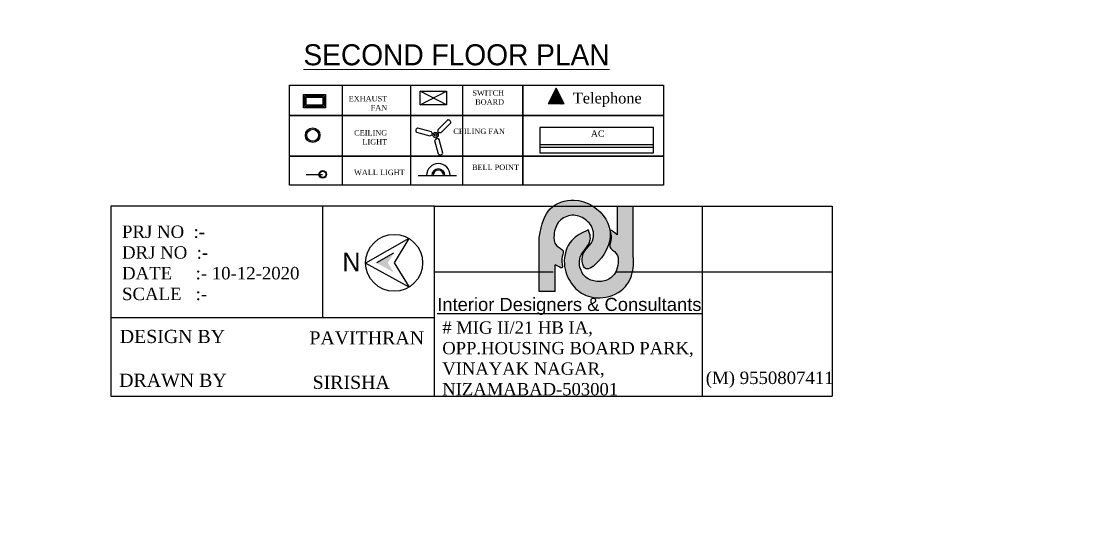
# Model space of a CAD drawing. Header units: inches. Extents: x 204954 to 440946, y -300749 to -143756.
# Drawn here: x 219263.4 to 219746.4, y -151136.5 to -150903.7 of the extents above; entities that cross this region are included whole.
import ezdxf

# ---------------------------------------------------------------- set-up
doc = ezdxf.new("R2010")
doc.units = ezdxf.units.IN
doc.header["$LTSCALE"] = 9
doc.header["$MEASUREMENT"] = 0
doc.linetypes.add('ACAD_ISO02W100', pattern=[15, 12, -3])
for name, color, linetype in [('AXIS @ 1', 3, 'Continuous'), ('beam framing', 91, 'Continuous'), ('ELECTRICAL', 1, 'Continuous')]:
    doc.layers.add(name, color=color, linetype=linetype)
for name, color, linetype, lineweight in [('elec', 1, 'Continuous', 15), ('L-shrub', 74, 'Continuous', 5), ('text', 7, 'Continuous', 13)]:
    doc.layers.add(name, color=color, linetype=linetype, lineweight=lineweight)
doc.styles.add('SMALL', font='arial.ttf', dxfattribs={"height": 7})
doc.styles.get("Standard").update_dxf_attribs({"font": 'arial.ttf'})
doc.styles.add('STYLE3', font='verdana.ttf', dxfattribs={"height": 7})
doc.styles.add('STYLUSBT', font='stylu.ttf', dxfattribs={"width": 0.8})

# ---------------------------------------------------------------- blocks, each defined once
blk = doc.blocks.new('Fan3')
at = {"layer": 'ELECTRICAL'}
for p, q in [((13.4, 17), (2.3, 6)), ((16.9, 13.5), (5.8, 2.4)), ((-21.4, 3.1), (-6.3, -1)), ((-20.1, 7.9), (-5, 3.9)), ((-6.3, -1), (-4.3, 0.2)), ((-5, 3.9), (-3.8, 1.8)), ((-4.3, 0.2), (-4, 1)), ((-3.8, 1.8), (-4.1, 1)), ((2.3, 6), (2.3, 3.6)), ((2.3, 3.6), (2.9, 3)), ((3.5, 2.4), (2.9, 3)), ((5.8, 2.4), (3.5, 2.4)), ((-0.8, -6.3), (0.3, -4.2)), ((3.2, -21.4), (-0.8, -6.3)), ((0.3, -4.2), (1.2, -4)), ((2, -3.8), (1.1, -4)), ((4, -5), (2, -3.8)), ((8.1, -20.1), (4, -5))]:
    blk.add_line(p, q, dxfattribs=at)
for radius in [2.92, 1.27]:
    blk.add_circle((0, 0), radius, dxfattribs=at)
for centre, radius, start, end in [((13.5, 13.3), 3.7, 68.4978, 91.9827), ((13.7, 13.8), 3.16, 45, 68.4978), ((13.7, 13.8), 3.16, 21.5022, 45), ((13.2, 13.6), 3.7, 358.0173, 21.5022), ((-18.8, 4.9), 3.16, 165, 188.4978), ((-18.3, 5), 3.7, 188.4978, 211.9827), ((-18.8, 5), 3.16, 141.5022, 165), ((-18.4, 4.6), 3.7, 118.0173, 141.5022), ((5.2, -18.3), 3.7, 238.0173, 261.5022), ((5.1, -18.8), 3.16, 261.5022, 285), ((5.1, -18.8), 3.16, 285, 308.4978), ((4.8, -18.4), 3.7, 308.4978, 331.9827)]:
    blk.add_arc(centre, radius, start, end, dxfattribs=at)

msp = doc.modelspace()

# ---------------------------------------------------------------- hatches: boundary and pattern name
at = {"linetype": 'ACAD_ISO02W100'}
h = msp.add_hatch(dxfattribs=at)
h.set_pattern_fill('ANSI31', color=1, scale=2.40335, style=0)
h.set_pattern_definition([(45, (219504.07558, -150941.4659), (-0.212428, 0.212428), [])])
h.paths.add_polyline_path([(219511.28562, -150941.46591), (219507.6806, -150934.25586), (219504.07558, -150941.46591)])
h = msp.add_hatch(color=252)
h.dxf.hatch_style = 1
edge = h.paths.add_edge_path()
edge.add_spline(control_points=[(219507.17876, -151014.91713), (219508.35717, -151015.50223), (219511.65237, -151017.92495), (219509.41779, -151012.11686), (219512.08682, -151008.26383), (219506.64469, -151006.3676), (219506.46158, -151000.53514), (219508.38295, -150994.59537), (219514.97167, -150991.41602), (219521.24405, -150993.75733), (219525.29823, -150998.79362), (219524.58952, -151004.99073), (219520.6237, -151008.13716), (219519.16837, -151012.18657), (219520.88767, -151019.98078), (219533.36169, -151007.94042), (219532.9792, -150992.89597), (219517.90298, -150983.082), (219503.44923, -150988.19162), (219501.12256, -150996.01713), (219499.95353, -151002.45031)], knot_values=[0, 0, 0, 0, 0.019229967, 0.040985544, 0.061392178, 0.082466268, 0.109600909, 0.145793527, 0.17996181, 0.214496379, 0.246775136, 0.27824129, 0.303460005, 0.325171569, 0.347592691, 0.405355993, 0.492386595, 0.584260652, 0.646909192, 0.710173365, 0.710173365, 0.710173365, 0.710173365], degree=3, periodic=0)
edge.add_line((219499.95353, -151002.45031), (219499.95353, -151027.1307))
edge.add_line((219499.95353, -151027.1307), (219507.17876, -151027.1307))
edge.add_line((219507.17876, -151027.1307), (219507.17876, -151014.91713))
edge = h.paths.add_edge_path()
edge.add_spline(control_points=[(219535.55444, -151001.3109), (219535.55214, -151001.30943), (219534.59391, -151000.69498), (219531.2918, -150997.24722), (219533.76317, -151003.36765), (219530.91882, -151007.05612), (219536.02477, -151009.46422), (219536.20511, -151014.19514), (219535.20153, -151018.53971), (219531.58267, -151022.15284), (219526.29702, -151023.10398), (219520.62657, -151021.02725), (219518.11007, -151016.06016), (219518.34598, -151011.14188), (219520.86749, -151007.97515), (219523.04907, -151005.24052), (219523.54386, -151001.90769), (219522.74329, -151000.09668), (219522.26864, -150999.04259)], knot_values=[0.626696798, 0.626696798, 0.626696798, 0.626696798, 0.626745497, 0.646977102, 0.667224055, 0.688748272, 0.711505376, 0.735111544, 0.759681688, 0.782886985, 0.813375785, 0.841873192, 0.874879561, 0.895985247, 0.918158745, 0.938796213, 0.951938055, 0.970301334, 0.970301334, 0.970301334, 0.970301334], degree=3, periodic=0)
edge.add_spline(control_points=[(219522.26864, -150999.04259), (219519.50722, -151000.35517), (219513.26308, -151003.34122), (219510.24585, -151014.20864), (219513.77978, -151023.3653), (219520.38055, -151029.48879), (219530.00289, -151030.81182), (219539.90076, -151026.49801), (219543.62823, -151016.5162), (219542.7807, -151010.92169), (219542.94243, -151007.98387)], knot_values=[0.000309055, 0.000309055, 0.000309055, 0.000309055, 0.048262454, 0.108947541, 0.160588301, 0.201912277, 0.248575877, 0.3106983, 0.360947713, 0.406668728, 0.406668728, 0.406668728, 0.406668728], degree=3, periodic=0)
edge.add_line((219542.94243, -151007.98387), (219542.94243, -150988.11736))
edge.add_line((219542.94243, -150988.11736), (219535.58143, -150988.11736))
edge.add_spline(control_points=[(219535.58143, -150988.11736), (219535.57225, -150988.13798), (219535.56326, -150988.15879), (219535.55444, -150988.1798)], knot_values=[0.556047779, 0.556047779, 0.556047779, 0.556047779, 0.556412946, 0.556412946, 0.556412946, 0.556412946], degree=3, periodic=0)
edge.add_line((219535.55444, -150988.1798), (219535.55444, -151001.3109))
h = msp.add_hatch(color=256)
h.dxf.hatch_style = 1
h.paths.add_polyline_path([(219433.49522, -151009.70075), (219430.84844, -151014.09802), (219433.54551, -151018.46463), (219425.71614, -151014.12748)])

# ---------------------------------------------------------------- linework, layer by layer
for p, q in [((219410.09042, -150978.59244), (219410.09042, -150932.85353)), ((219441.16077, -150932.85353), (219441.16077, -150978.59244)), ((219465.13762, -150978.59244), (219465.13762, -150932.85353)), ((219304.41394, -150988.11736), (219304.41394, -151074.96646)), ((219452.10791, -150988.11736), (219304.41394, -150988.11736)), ((219400.98308, -150988.11736), (219400.98308, -151039.08944)), ((219452.10791, -151074.96646), (219452.10791, -150988.11736)), ((219452.10791, -150988.11736), (219633.77696, -150988.11736)), ((219550.14297, -150988.11736), (219554.44924, -150988.11736)), ((219633.77696, -150988.11736), (219633.77696, -151074.96646)), ((219440.42679, -151002.93674), (219420.71086, -151014.15621)), ((219440.42679, -151002.93674), (219433.7186, -151014.08155)), ((219433.49522, -151009.70075), (219425.71614, -151014.12748)), ((219440.55427, -151025.14863), (219420.71086, -151014.15621)), ((219433.7186, -151014.08155), (219440.55427, -151025.14863)), ((219304.41394, -151039.08944), (219452.10791, -151039.08944)), ((219304.41394, -151074.96646), (219633.77696, -151074.96646))]:
    msp.add_line(p, q)
at = {"color": 1}
for p, q in [((219445.53329, -150941.83796), (219457.58717, -150935.57915)), ((219457.58717, -150941.83796), (219445.53329, -150935.57915)), ((219552.11971, -150952.26817), (219500.27709, -150952.26817)), ((219500.27709, -150952.26817), (219500.27709, -150963.74937)), ((219552.11971, -150963.74937), (219552.11971, -150952.26817)), ((219500.27709, -150960.04633), (219552.11971, -150960.04633)), ((219500.27709, -150961.28068), (219552.11971, -150961.28068)), ((219500.27709, -150963.74937), (219552.11971, -150963.74937)), ((219393.47125, -150973.67895), (219400.98088, -150973.67895)), ((219444.7458, -150974.13687), (219462.21779, -150974.14022))]:
    msp.add_line(p, q, dxfattribs=at)
at = {"color": 1, "linetype": 'ACAD_ISO02W100'}
for p, q in [((219507.6806, -150934.25586), (219504.07558, -150941.46591)), ((219511.28562, -150941.46591), (219507.6806, -150934.25586)), ((219511.28562, -150941.46591), (219504.07558, -150941.46591))]:
    msp.add_line(p, q, dxfattribs=at)
at = {"color": 252}
for p, q in [((219535.55444, -150988.11736), (219535.55444, -151001.3109)), ((219542.94243, -151007.98387), (219542.94243, -150988.11736)), ((219507.17876, -151027.1307), (219507.17876, -151014.91713))]:
    msp.add_line(p, q, dxfattribs=at)
at = {"color": 41}
for p, q in [((219574.31713, -150988.11736), (219574.31713, -151074.96646)), ((219452.10791, -151018.1627), (219506.29758, -151018.1627)), ((219534.92598, -151018.1627), (219633.77696, -151018.1627))]:
    msp.add_line(p, q, dxfattribs=at)
for points in [[(219385.96593, -150932.85353), (219492.53986, -150932.85353), (219492.53986, -150978.59244), (219385.96593, -150978.59244)], [(219492.53986, -150932.85353), (219556.73165, -150932.85353), (219556.73165, -150978.59244), (219492.53986, -150978.59244)], [(219385.96593, -150946.73962), (219556.73165, -150946.73962), (219556.73165, -150946.73962), (219385.96593, -150946.73962)], [(219385.96593, -150965.28785), (219556.73165, -150965.28785), (219556.73165, -150965.28785), (219385.96593, -150965.28785)]]:
    msp.add_lwpolyline(points, close=True)
at = {"color": 1}
for points in [[(219392.35705, -150937.21333), (219402.40424, -150937.21333), (219402.40424, -150943.30443), (219392.35705, -150943.30443)], [(219392.97422, -150937.8305), (219401.78707, -150937.8305), (219401.78707, -150942.68726), (219392.97422, -150942.68726)], [(219445.53329, -150935.57915), (219457.58717, -150935.57915), (219457.58717, -150941.83796), (219445.53329, -150941.83796)], [(219393.5914, -150938.44768), (219401.16989, -150938.44768), (219401.16989, -150942.07009), (219393.5914, -150942.07009)]]:
    msp.add_lwpolyline(points, close=True, dxfattribs=at)
at = {"color": 252}
msp.add_lwpolyline([(219507.17876, -151027.1307), (219499.95353, -151027.1307), (219499.95353, -151002.45031)], dxfattribs=at)
at = {"color": 1}
for centre, radius in [((219396.52766, -150955.79094), 3.32446), ((219396.52766, -150955.79094), 2.70728), ((219401.14067, -150973.67895), 1.72809), ((219401.14067, -150973.67895), 1.4195)]:
    msp.add_circle(centre, radius, dxfattribs=at)
msp.add_circle((219433.7186, -151014.08155), 13.00795)
for radius in [5.39885, 2.99936, 2.39949]:
    msp.add_arc((219453.91817, -150974.1376), radius, 0, 180, dxfattribs=at)
at = {"color": 252}
for points, knots in [([(219499.95353, -151002.45031), (219501.12256, -150996.01713), (219503.44923, -150988.19162), (219517.90298, -150983.082), (219532.9792, -150992.89597), (219533.36169, -151007.94042), (219520.88767, -151019.98078), (219519.16837, -151012.18657), (219520.6237, -151008.13716), (219524.58952, -151004.99073), (219525.29823, -150998.79362), (219521.24405, -150993.75733), (219514.97167, -150991.41602), (219508.38295, -150994.59537), (219506.46158, -151000.53514), (219506.64469, -151006.3676), (219512.08682, -151008.26383), (219509.41779, -151012.11686), (219511.65237, -151017.92495), (219508.35717, -151015.50223), (219507.17876, -151014.91713)], [0, 0, 0, 0, 0.0632641736, 0.1259127138, 0.2177867705, 0.3048173725, 0.3625806749, 0.3850017963, 0.4067133604, 0.4319320757, 0.4633982296, 0.4956769868, 0.5302115559, 0.5643798383, 0.6005724568, 0.6277070974, 0.6487811876, 0.6691878216, 0.6909433983, 0.7101733655, 0.7101733655, 0.7101733655, 0.7101733655]), ([(219522.26864, -150999.04259), (219519.50722, -151000.35517), (219513.26308, -151003.34122), (219510.24585, -151014.20864), (219513.77978, -151023.3653), (219520.38055, -151029.48879), (219530.00289, -151030.81182), (219539.90076, -151026.49801), (219543.62823, -151016.5162), (219542.7807, -151010.92169), (219542.94243, -151007.98387)], [0.0003090552, 0.0003090552, 0.0003090552, 0.0003090552, 0.0482624543, 0.1089475414, 0.1605883008, 0.2019122773, 0.2485758769, 0.3106983004, 0.3609477132, 0.4066687278, 0.4066687278, 0.4066687278, 0.4066687278]), ([(219535.55444, -151001.3109), (219535.55214, -151001.30943), (219534.59391, -151000.69498), (219531.2918, -150997.24722), (219533.76317, -151003.36765), (219530.91882, -151007.05612), (219536.02477, -151009.46422), (219536.20511, -151014.19514), (219535.20153, -151018.53971), (219531.58267, -151022.15284), (219526.29702, -151023.10398), (219520.62657, -151021.02725), (219518.11007, -151016.06016), (219518.34598, -151011.14188), (219520.86749, -151007.97515), (219523.04907, -151005.24052), (219523.54386, -151001.90769), (219522.74329, -151000.09668), (219522.26864, -150999.04259)], [0.6266967979, 0.6266967979, 0.6266967979, 0.6266967979, 0.6267454967, 0.6469771017, 0.6672240552, 0.6887482723, 0.7115053757, 0.7351115437, 0.759681688, 0.7828869847, 0.8133757853, 0.8418731923, 0.8748795614, 0.8959852466, 0.9181587448, 0.9387962128, 0.9519380553, 0.9703013344, 0.9703013344, 0.9703013344, 0.9703013344])]:
    msp.add_open_spline(points, degree=3, knots=knots, dxfattribs=at)
at = {"layer": 'beam framing', "color": 1}
msp.add_circle((221267.41484, -148374.87), 4304.54104, dxfattribs=at)

# ---------------------------------------------------------------- block references
at = {"layer": 'elec', "xscale": 0.4108693314274089, "yscale": 0.4108693314274089, "zscale": 0.4108693314274089}
msp.add_blockref('Fan3', (219452.65438, -150955.70742), dxfattribs=at)

# ---------------------------------------------------------------- texts
at = {"color": 1}
for s, insert, char_height, width, attachment_point in [('{\\fBookman Old Style|b0|i0|c0|p18;EXHAUST FAN }', (219430.55521, -150937.81797), 2.468696, 22.4042795, 3), ('{\\fBookman Old Style|b0|i0|c0|p18;SWITCH BOARD }', (219483.92047, -150935.24651), 2.468696, 22.4042795, 3), ('{\\fBookman Old Style|b0|i0|c0|p18;Telephone}', (219515.3082, -150942.87486), 4.9373921, 157.0260153, 7), ('{\\fBookman Old Style|b0|i0|c0|p18;CEILING LIGHT }', (219430.55521, -150953.458), 2.468696, 22.4042795, 3), ('{\\fBookman Old Style|b0|i0|c0|p18;CEILING FAN }', (219484.30057, -150952.77289), 2.468696, 23.271115, 3), ('{\\fBookman Old Style|b0|i0|c0|p18;AC}', (219523.55705, -150953.52499), 2.9624352, 28.4169373, 1), ('{\\fBookman Old Style|b0|i0|c0|p18;WALL LIGHT }', (219438.54668, -150971.53508), 2.468696, 23.271115, 3), ('{\\fBookman Old Style|b0|i0|c0|p18;BELL POINT }', (219490.73751, -150969.22356), 2.468696, 23.271115, 3)]:
    msp.add_mtext(s, dxfattribs=dict(at, insert=insert, char_height=char_height, width=width, attachment_point=attachment_point))
at = {"attachment_point": 1}
for s, insert, char_height, width in [('{\\fBook Antiqua|b0|i0|c0|p18;PRJ NO  :-\\PDRJ NO  :-\\PDATE     :- 10-12-2020\\PSCALE   :-}', (219309.45843, -150997.02184), 5.6805373, 93.255487), (' {\\LInterior Designers & Consultants}', (219451.06824, -151030.07697), 6, 310.8910713), ('{\\fBook Antiqua|b0|i0|c0|p18;(M) 9550807411}', (219576.03321, -151063.76326), 5.6805373, 89.4590304)]:
    msp.add_mtext(s, dxfattribs=dict(at, insert=insert, char_height=char_height, width=width))
at = {"char_height": 6, "attachment_point": 1, "style": 'STYLE3'}
for s, width, insert in [('{\\fTimes New Roman|b0|i0|c0|p18;PAVITHRAN}', 105.9141987, (219395.01203, -151045.35836)), ('{\\fTimes New Roman|b0|i0|c0|p18;SIRISHA}', 161.6436209, (219396.48009, -151065.6437))]:
    msp.add_mtext_dynamic_manual_height_columns(s, width=width, gutter_width=60, heights=[0], dxfattribs=dict(at, insert=insert))
at = {"layer": 'AXIS @ 1', "insert": (219410.09512, -151009.47083), "char_height": 8.5067923, "attachment_point": 1, "style": 'SMALL'}
msp.add_mtext_dynamic_manual_height_columns('{\\fImprint MT Shadow|b0|i0|c0|p82;\\C1;N}', width=10.2712111, gutter_width=60, heights=[0], dxfattribs=at)
at = {"layer": 'AXIS @ 1', "color": 1, "insert": (219455.69497, -151040.83489), "char_height": 5.6296631, "attachment_point": 1, "style": 'STYLUSBT'}
msp.add_mtext_dynamic_manual_height_columns('{\\fTimes New Roman|b0|i0|c0|p18;\\W1;# MIG II/21 HB IA,\\POPP.HOUSING BOARD PARK,\\PVINAYAK NAGAR,\\PNIZAMABAD-503001 }', width=218.8070921, gutter_width=60, heights=[100.88467], dxfattribs=at)
at = {"layer": 'L-shrub', "char_height": 6, "attachment_point": 1, "style": 'STYLE3'}
for s, width, insert in [('{\\fTimes New Roman|b0|i0|c0|p18;DESIGN BY}', 135.3978992, (219308.41336, -151044.7144)), ('{\\fTimes New Roman|b0|i0|c0|p18;DRAWN BY}', 166.9446518, (219308.15635, -151064.73479))]:
    msp.add_mtext_dynamic_manual_height_columns(s, width=width, gutter_width=60, heights=[0], dxfattribs=dict(at, insert=insert))
at = {"layer": 'text', "color": 4, "insert": (219392.29396, -150914.22962), "char_height": 9.6, "width": 252.945558, "attachment_point": 1}
msp.add_mtext('{\\fStylus BT|b0|i0|c0|p34;\\L\\C0;SECOND FLOOR PLAN}', dxfattribs=at)

doc.saveas('drawing.dxf')
